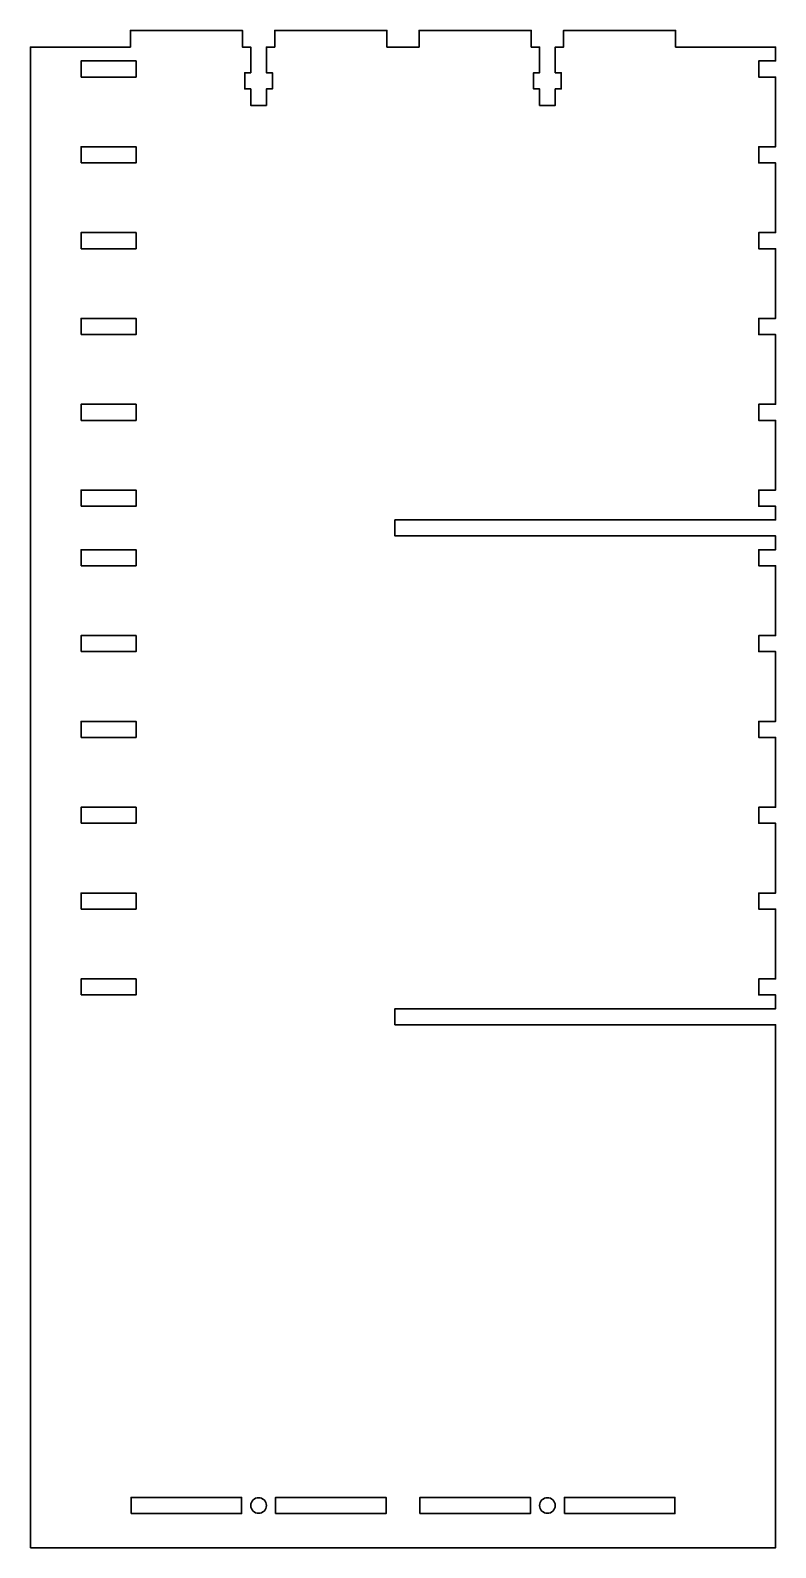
# Model space of a CAD drawing. Header units: millimetres. Extents: x 628 to 897, y 489 to 1036.
import ezdxf

# ---------------------------------------------------------------- set-up
doc = ezdxf.new("R2010")
doc.units = ezdxf.units.MM
doc.layers.add('По умолчанию', color=7, linetype='Continuous', lineweight=30)

msp = doc.modelspace()

# ---------------------------------------------------------------- linework, layer by layer
at = {"layer": 'По умолчанию', "color": 18, "lineweight": 30, "true_color": 0x000000}
msp.add_lwpolyline([(628.32, 489.31), (896.68, 489.31), (896.68, 489.31), (896.68, 677.61), (896.68, 677.61), (759.61, 677.61), (759.61, 677.61), (759.61, 683.39), (759.61, 683.39), (896.68, 683.39), (896.68, 683.39), (896.68, 688.34), (896.68, 688.34), (890.61, 688.34), (890.61, 688.34), (890.61, 694.12), (890.61, 694.12), (896.68, 694.12), (896.68, 694.12), (896.68, 719.25), (896.68, 719.25), (890.61, 719.25), (890.61, 719.25), (890.61, 725.03), (890.61, 725.03), (896.68, 725.03), (896.68, 725.03), (896.68, 750.16), (896.68, 750.16), (890.61, 750.16), (890.61, 750.16), (890.61, 755.94), (890.61, 755.94), (896.68, 755.94), (896.68, 755.94), (896.68, 781.06), (896.68, 781.06), (890.61, 781.06), (890.61, 781.06), (890.61, 786.84), (890.61, 786.84), (896.68, 786.84), (896.68, 786.84), (896.68, 811.97), (896.68, 811.97), (890.61, 811.97), (890.61, 811.97), (890.61, 817.75), (890.61, 817.75), (896.68, 817.75), (896.68, 817.75), (896.68, 842.88), (896.68, 842.88), (890.61, 842.88), (890.61, 842.88), (890.61, 848.66), (890.61, 848.66), (896.68, 848.66), (896.68, 848.66), (896.68, 853.61), (896.68, 853.61), (759.61, 853.61), (759.61, 853.61), (759.61, 859.39), (759.61, 859.39), (896.68, 859.39), (896.68, 859.39), (896.68, 864.34), (896.68, 864.34), (890.61, 864.34), (890.61, 864.34), (890.61, 870.12), (890.61, 870.12), (896.68, 870.12), (896.68, 870.12), (896.68, 895.25), (896.68, 895.25), (890.61, 895.25), (890.61, 895.25), (890.61, 901.03), (890.61, 901.03), (896.68, 901.03), (896.68, 901.03), (896.68, 926.16), (896.68, 926.16), (890.61, 926.16), (890.61, 926.16), (890.61, 931.94), (890.61, 931.94), (896.68, 931.94), (896.68, 931.94), (896.68, 957.06), (896.68, 957.06), (890.61, 957.06), (890.61, 957.06), (890.61, 962.84), (890.61, 962.84), (896.68, 962.84), (896.68, 962.84), (896.68, 987.97), (896.68, 987.97), (890.61, 987.97), (890.61, 987.97), (890.61, 993.75), (890.61, 993.75), (896.68, 993.75), (896.68, 993.75), (896.68, 1018.88), (896.68, 1018.88), (890.61, 1018.88), (890.61, 1018.88), (890.61, 1024.66), (890.61, 1024.66), (896.68, 1024.66), (896.68, 1024.66), (896.68, 1029.68), (896.68, 1029.68), (860.68, 1029.68), (860.68, 1029.68), (860.68, 1035.68), (860.68, 1035.68), (820.32, 1035.68), (820.32, 1035.68), (820.32, 1029.68), (820.32, 1029.68), (817.32, 1029.68), (817.32, 1029.68), (817.32, 1020.41), (817.32, 1020.41), (819.47, 1020.41), (819.47, 1020.41), (819.47, 1014.59), (819.47, 1014.59), (817.32, 1014.59), (817.32, 1014.59), (817.32, 1008.68), (817.32, 1008.68), (811.68, 1008.68), (811.68, 1008.68), (811.68, 1014.59), (811.68, 1014.59), (809.53, 1014.59), (809.53, 1014.59), (809.53, 1020.41), (809.53, 1020.41), (811.68, 1020.41), (811.68, 1020.41), (811.68, 1029.68), (811.68, 1029.68), (808.68, 1029.68), (808.68, 1029.68), (808.68, 1035.68), (808.68, 1035.68), (768.32, 1035.68), (768.32, 1035.68), (768.32, 1029.68), (768.32, 1029.68), (756.68, 1029.68), (756.68, 1029.68), (756.68, 1035.68), (756.68, 1035.68), (716.32, 1035.68), (716.32, 1035.68), (716.32, 1029.68), (716.32, 1029.68), (713.32, 1029.68), (713.32, 1029.68), (713.32, 1020.41), (713.32, 1020.41), (715.47, 1020.41), (715.47, 1020.41), (715.47, 1014.59), (715.47, 1014.59), (713.32, 1014.59), (713.32, 1014.59), (713.32, 1008.68), (713.32, 1008.68), (707.68, 1008.68), (707.68, 1008.68), (707.68, 1014.59), (707.68, 1014.59), (705.53, 1014.59), (705.53, 1014.59), (705.53, 1020.41), (705.53, 1020.41), (707.68, 1020.41), (707.68, 1020.41), (707.68, 1029.68), (707.68, 1029.68), (704.68, 1029.68), (704.68, 1029.68), (704.68, 1035.68), (704.68, 1035.68), (664.32, 1035.68), (664.32, 1035.68), (664.32, 1029.68), (664.32, 1029.68), (628.32, 1029.68), (628.32, 1029.68), (628.32, 489.31)], dxfattribs=at)
at = {"layer": 'По умолчанию', "color": 18, "lineweight": 30, "true_color": 0x000000, "extrusion": (0, 0, -1)}
for points in [[(-646.61, 1018.88), (-646.61, 1024.66), (-646.61, 1024.66), (-666.39, 1024.66), (-666.39, 1024.66), (-666.39, 1018.88), (-666.39, 1018.88), (-646.61, 1018.88)], [(-646.61, 987.97), (-646.61, 993.75), (-646.61, 993.75), (-666.39, 993.75), (-666.39, 993.75), (-666.39, 987.97), (-666.39, 987.97), (-646.61, 987.97)], [(-646.61, 957.06), (-646.61, 962.84), (-646.61, 962.84), (-666.39, 962.84), (-666.39, 962.84), (-666.39, 957.06), (-666.39, 957.06), (-646.61, 957.06)], [(-646.61, 926.16), (-646.61, 931.94), (-646.61, 931.94), (-666.39, 931.94), (-666.39, 931.94), (-666.39, 926.16), (-666.39, 926.16), (-646.61, 926.16)], [(-646.61, 895.25), (-646.61, 901.03), (-646.61, 901.03), (-666.39, 901.03), (-666.39, 901.03), (-666.39, 895.25), (-666.39, 895.25), (-646.61, 895.25)], [(-646.61, 864.34), (-646.61, 870.12), (-646.61, 870.12), (-666.39, 870.12), (-666.39, 870.12), (-666.39, 864.34), (-666.39, 864.34), (-646.61, 864.34)], [(-646.61, 842.88), (-646.61, 848.66), (-646.61, 848.66), (-666.39, 848.66), (-666.39, 848.66), (-666.39, 842.88), (-666.39, 842.88), (-646.61, 842.88)], [(-646.61, 811.97), (-646.61, 817.75), (-646.61, 817.75), (-666.39, 817.75), (-666.39, 817.75), (-666.39, 811.97), (-666.39, 811.97), (-646.61, 811.97)], [(-646.61, 781.06), (-646.61, 786.84), (-646.61, 786.84), (-666.39, 786.84), (-666.39, 786.84), (-666.39, 781.06), (-666.39, 781.06), (-646.61, 781.06)], [(-646.61, 750.16), (-646.61, 755.94), (-646.61, 755.94), (-666.39, 755.94), (-666.39, 755.94), (-666.39, 750.16), (-666.39, 750.16), (-646.61, 750.16)], [(-646.61, 719.25), (-646.61, 725.03), (-646.61, 725.03), (-666.39, 725.03), (-666.39, 725.03), (-666.39, 719.25), (-666.39, 719.25), (-646.61, 719.25)], [(-646.61, 688.34), (-646.61, 694.12), (-646.61, 694.12), (-666.39, 694.12), (-666.39, 694.12), (-666.39, 688.34), (-666.39, 688.34), (-646.61, 688.34)], [(-664.61, 501.61), (-664.61, 507.39), (-664.61, 507.39), (-704.39, 507.39), (-704.39, 507.39), (-704.39, 501.61), (-704.39, 501.61), (-664.61, 501.61)], [(-716.61, 501.61), (-716.61, 507.39), (-716.61, 507.39), (-756.39, 507.39), (-756.39, 507.39), (-756.39, 501.61), (-756.39, 501.61), (-716.61, 501.61)], [(-768.61, 501.61), (-768.61, 507.39), (-768.61, 507.39), (-808.39, 507.39), (-808.39, 507.39), (-808.39, 501.61), (-808.39, 501.61), (-768.61, 501.61)], [(-820.61, 501.61), (-820.61, 507.39), (-820.61, 507.39), (-860.39, 507.39), (-860.39, 507.39), (-860.39, 501.61), (-860.39, 501.61), (-820.61, 501.61)]]:
    msp.add_lwpolyline(points, dxfattribs=at)
at = {"layer": 'По умолчанию', "color": 18, "lineweight": 30, "true_color": 0x000000}
for centre in [(710.5, 504.5), (814.5, 504.5)]:
    msp.add_circle(centre, 2.81, dxfattribs=at)

doc.saveas('drawing.dxf')
